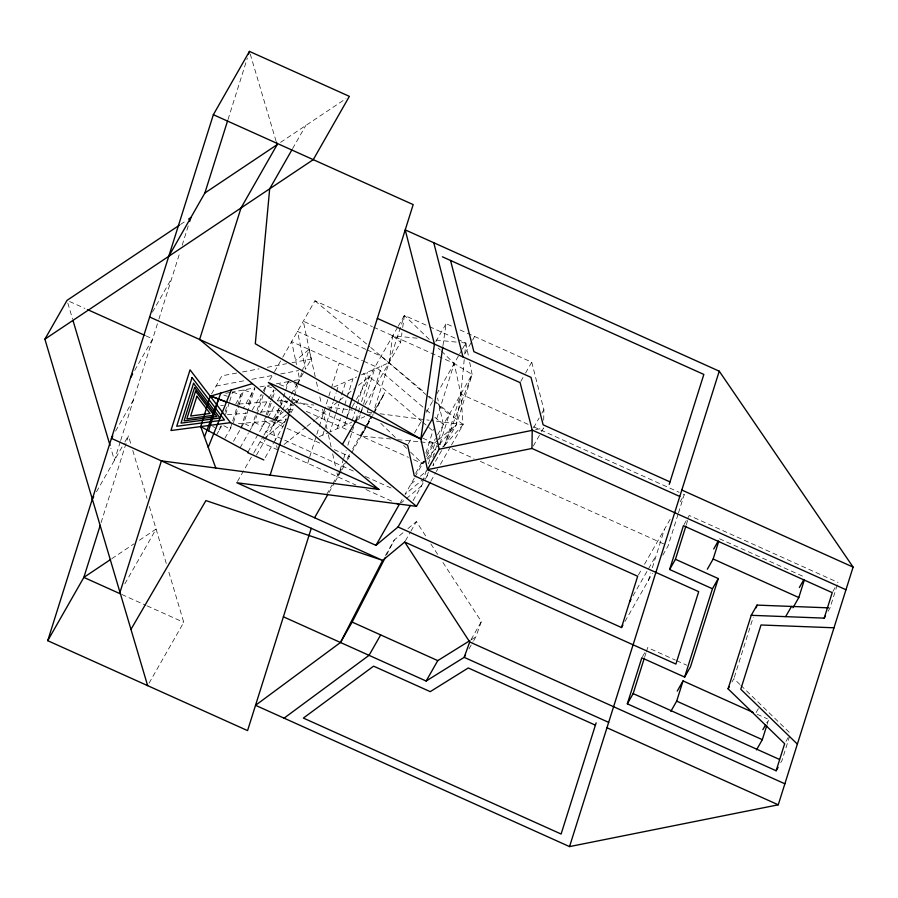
<?xml version="1.0" encoding="UTF-8"?>
<svg xmlns="http://www.w3.org/2000/svg" width="898" height="898" viewBox="0 0 898 898"><rect width="100%" height="100%" fill="white"/><g stroke="black" fill="none" stroke-linecap="round" stroke-linejoin="round"><path stroke-width="0.67" stroke-dasharray="4.49 3.37" d="M543.717 420.174L543.885 409.679L531.739 362.208L458.508 329.252M464.221 359.582L460.854 394.076L456.263 424.9L442.557 448.921M464.76 354.059L465.849 343.025L458.317 339.635M417.11 338.198L392.74 335.796L389.002 362.725L374.039 410.229M365.026 404.762L400.643 342.306L401.956 332.877M402.708 327.489L404.392 315.378L428.223 326.097M372.816 415.651L373.018 414.259M442.939 345.685L446.093 323.673L453.535 327.018M120.265 441.816L114.45 460.281L110.858 448.192M120.68 440.491L158.486 320.429M158.901 319.104L180.094 251.822M182.171 245.221L188.816 224.107M101.081 522.625L128.425 435.788L131.187 445.116M228.002 119.535L247.354 58.078M220.594 426.034L219.348 429.974L215.98 428.155M225.14 411.598L227.205 405.032M225.566 414.371L229.293 402.551M229.708 401.238L232.593 392.044L254.493 387.914M233.458 422.7L238.823 405.671M239.238 404.358L243.773 389.957L252.035 392.965L247.5 407.344M240.922 428.256L245.861 412.575M241.495 427.235L243.829 423.16L254.942 387.857L243.291 408.276M255.391 415.662L251.698 427.403L243.829 423.16M257.041 410.442L261.969 394.783M248.959 432.207L254.605 422.296L256.66 415.774M257.075 414.472L266.111 385.77L274.373 388.778M265.763 416.122L262.485 426.55L254.605 422.296M266.167 414.82L273.957 390.08M247.927 452.064L265.393 421.443L267.032 416.234M267.447 414.932L272.363 399.296M272.779 397.994L275.237 390.181M274.496 421.791L273.261 425.686L265.393 421.443M274.9 420.489L278.582 408.781M280.221 403.584L282.264 397.084M276.18 420.578L279.446 410.184M281.085 404.976L283.139 398.476M283.543 397.174L285.182 391.977M285.586 390.675L288.46 381.571L296.71 384.591L294.634 391.191M284.655 422.891L287.147 414.966M287.562 413.641L290.896 403.079M291.311 401.754L292.973 396.478M289.336 412.182L291.704 404.639M292.108 403.382L297.642 385.77M298.046 384.512L301.683 372.962M302.098 371.649L309.08 349.468L295.633 360.547M307.688 463.323L309.35 458.047M309.765 456.734L318.913 427.695M319.329 426.382L328.466 397.354M328.881 396.029L330.958 389.44M331.373 388.116L339.264 363.05M322.786 435.081L324.032 431.119M324.447 429.805L329.847 412.653M330.262 411.329L333.169 402.091M333.596 400.777L336.088 392.864M336.503 391.539L338.58 384.939M335.392 414.753L329.993 431.904L351.601 422.386M335.807 413.439L338.714 404.201M339.13 402.876L341.206 396.287M341.622 394.963L345.775 381.773M337.199 428.739L340.522 418.176M342.183 412.9L344.26 406.3M344.675 404.987L346.751 398.386M347.167 397.073L352.981 378.597M344.394 425.562L346.056 420.286M346.471 418.962L349.805 408.41M352.016 421.072L354.923 411.834M355.339 410.509L357 405.234M357.415 403.92L367.394 372.243M339.545 471.63L337.873 476.905L336.963 472.842M339.96 470.305L343.283 459.754M343.698 458.44L346.19 450.515M347.852 445.24L353.666 426.763M355.743 420.174L357.819 413.574M358.235 412.249L359.896 406.974M361.557 401.698L369.448 376.632L363.162 373.793M358.807 419.209L374.589 369.078M367.26 412.081L381.796 365.901M413.585 459.653L422.531 463.682L423.373 461.022M425.899 453.041L433.453 429.098M373.613 327.186L454.197 363.443L435.979 421.117L463.065 424.675L460.854 394.076L454.197 363.443L441.244 350.938M428.391 471.989L427.145 475.951L423.991 478.567M432.959 457.486L436.697 445.61M438.774 439.021L443.343 424.507L437.595 398.039M439.391 444.286L456.263 424.9L472.135 374.477L469.676 362.163M648.3 580.591L650.724 572.89M652.341 567.761L664.453 529.304M678.046 514.318L668.101 545.872L661.961 556.648M678.45 513.005L684.254 494.585L680.426 492.867M644.742 656.808L645.988 652.868M646.403 651.555L647.638 647.615L675.352 660.075M686.319 524.78L688.407 518.135M734.317 677.294L753.254 617.139M767.094 724.495L768.688 719.444L766.746 722.845M789.668 736.091L781.967 760.55L780.025 763.962M837.25 584.98L830.033 607.912L828.091 611.314M426.314 470.384L421.319 486.155L401.339 502.768M428.391 463.817L435.474 441.479M433.801 463.11L432.959 465.736L441.872 450.123M440.042 443.399L449.202 414.494L434.306 401.743M442.512 447.069L444.611 445.318L460.854 394.076L528.507 424.518M429.3 339.41L404.392 315.378L389.002 362.725L361.389 374.893M473.762 640.532L475.817 636.929L481.35 621.562L441.591 560.431M420.657 441.928L434.183 443.264L444.611 445.318L472.135 374.477L454.197 363.443M386.611 554.919L394.278 539.99L403.741 532.121M390.911 438.999L361.176 436.069L366.238 426.303M366.878 425.08L370.672 417.75M374.084 413.215L384.86 392.448L374.578 410.465M361.176 436.069L366.44 426.382M367.091 425.169L371.693 416.683M373.669 413.046L384.86 392.448M152.413 312.156L171.776 278.212M134.689 370.425L152.671 338.905L146.284 336.02M115.584 431.107L133.555 399.588M96.468 491.801L124.261 443.084M124.957 441.872L128.425 435.788M292.591 148.63L305.791 125.507M211.546 393.964L221.907 375.824L237.027 372.984M124.844 583.846L156.084 529.068L138.606 540.764M216.44 435.081L221.683 425.888M235.68 404.134L243.773 389.957M224.96 438.19L232.47 425.035M233.525 441.221L240.249 429.435M252.237 410.083L261.15 394.469M263.204 390.866L266.111 385.77M269.726 380.056L273.834 372.85M274.519 371.649L282.051 358.437M282.735 357.236L314.94 300.785L372.333 326.614M240.058 447.821L248.275 433.408M260.51 413.08L268.132 399.711M268.828 398.499L273.677 389.99M268.075 417.312L274.799 405.526M277.482 400.822L280.838 394.929M288.46 381.571L285.542 386.679L277.28 383.671M237.465 481.53L253.225 453.917M253.91 452.715L263.305 436.226M263.956 435.092L271.712 421.488L285.744 427.796M273.778 417.884L279.256 408.276M279.94 407.075L283.364 401.069L287.506 401.608M256.469 455.14L265.202 439.818M265.875 438.651L275.596 421.6M276.337 420.32L281.77 410.79M282.455 409.6L287.203 401.26M287.888 400.07L290.604 395.311M291.278 394.11L296.71 384.591M297.294 383.569L304.153 371.536M365.789 349.322L303.288 321.203L311.269 359.065L305.455 369.269L297.474 331.407L362.523 360.682M265.213 457.565L273.374 443.264M274.047 442.074L284.239 424.215L277.325 421.106M290.84 412.923L294.073 407.243M296.666 402.708L298.607 399.307L293.04 399.745M149.034 683.21L183.753 622.348L168.252 570.107M346.841 416.268L351.646 407.86M352.33 406.659L355.754 400.654M356.439 399.453L397.545 327.388M398.229 326.187L404.392 315.378M356.113 420.376L364.341 405.963M326.625 494.54L332.103 484.931M332.788 483.73L338.277 474.122M338.961 472.92L344.439 463.312M347.178 458.508L349.917 453.703M352.656 448.899L370.47 417.671M328.971 492.519L334.449 482.911M335.134 481.71L341.117 471.237M341.756 470.103L346.931 461.022M347.582 459.888L350.894 454.085M351.578 452.884L366.653 426.46M367.338 425.259L372.131 416.852M435.811 341.689L446.093 323.673M408.309 443.893L411.767 437.82M414.539 432.959L422.172 419.591M426.326 412.294L433.263 400.149M436.731 394.065L458.99 355.036M459.675 353.834L461.729 350.231M462.414 349.03L465.849 343.025L461.785 342.621M465.052 353.329L471.899 341.319M472.584 340.118L474.638 336.514M415.628 473.347L423.171 460.135M426.595 454.13L435.496 438.516M437.551 434.913L472.494 373.658M399.891 503.385L403.123 497.705M414.315 478.095L405.065 494.304L422.936 479.442M414.999 476.894L423.901 461.28M426.64 456.476L434.183 443.264L437.337 440.637M413.102 500.568L424.552 480.486M425.203 479.352L429.087 472.539M385.377 555.604L394.278 539.99M430.86 481.126L435.653 472.718M436.338 471.517L437.708 469.115M440.447 464.311L450.729 446.295M451.413 445.094L463.065 424.675L434.419 400.71M405.391 540.843L410.184 532.435M410.869 531.234L416.358 521.626L427.055 538.093M520.773 381.426L524.881 374.219M525.566 373.018L531.739 362.208M533.614 427.695L539.092 418.086M541.831 413.282L543.885 409.679M533.322 446.048L540.854 432.836M541.539 431.635L543.593 428.032L535.354 429.704M471.08 639.578L481.35 621.562M468.958 648.94L473.078 641.733M638.355 575.057L641.789 569.04M644.54 564.225L671.277 517.327M680.156 501.769L684.254 494.585M633.023 595.879L656.382 554.942M624.952 621.528L652.397 573.407M684.063 524.555L689.237 515.486L838.047 582.432M642.463 656.685L646.347 649.883M731.949 682.031L733.89 678.63L739.84 684.399M756.138 712.541L758.731 708.006M832.873 591.513L836.756 584.699M785.952 741.456L789.185 735.776M410.599 452.154L422.531 463.682L426.079 459.596M426.977 458.575L438.505 445.307M444.611 445.318L463.065 424.675M438.381 439.762L456.263 424.9M422.531 463.682L426.741 460.18M427.796 459.305L434.093 454.062M410.891 484.101L416.144 479.723M420.354 476.232L426.662 470.979M407.939 528.619L416.358 521.626M273.868 419.703L283.543 411.722M284.621 410.835L292.153 404.628M293.231 403.741L298.607 399.307M286.327 414.842L265.898 431.691L355.204 471.877M287.405 413.956L292.782 409.522L287.214 409.959M284.891 421.431L260.072 441.906L355.776 484.965M284.071 444.521L305.96 427.111M307.06 426.247L314.727 420.152M315.815 419.276L343.182 397.522M347.56 394.031L354.126 388.812M358.504 385.332L369.448 376.632L421.589 421.252M280.558 142.378L345.932 98.657M180.476 224.489L186.256 220.616M111.801 558.691L133.948 543.874M471.057 639.892L475.817 636.929M333.775 387.06L356.585 377.003M319.183 436.664L328.791 432.443M354.003 421.33L364.812 416.571M367.203 415.516L373.209 412.867L364.914 411.778M242.527 371.952L259.028 368.865M267.278 367.316L286.529 363.701M292.03 362.669L311.269 359.065M216.081 386.028L244.952 380.617M251.833 379.326L275.203 374.949M280.704 373.916L298.574 370.56M225.768 393.29L231.246 392.258M259.96 386.892L269.535 385.107M276.382 383.828L288.685 381.527M294.151 380.505L299.629 379.484L297.631 370.021M220.695 405.503L223.479 405.279M238.778 404.066L270.781 401.518M277.729 400.968L286.08 400.306M227.396 414.719L249.655 412.945M260.779 412.059L280.255 410.509M238.441 423.587L274.822 420.691M277.527 420.477L286.956 419.725M436.058 340.073L456.364 342.082M397.679 439.672L419.31 441.794M295.801 402.697L313.772 405.054M327.602 406.873L352.476 410.139M380.034 413.765L429.154 420.219M232.593 392.044L240.855 395.064L230.135 429.121L223.389 425.472M223.793 395.008L227.329 396.299M429.48 326.659L457.06 339.074M367.069 349.894L381.1 356.214L425.787 394.458M533.614 426.808L679.146 492.295M363.791 361.254L375.274 366.418L425.259 409.084M358.134 371.536L291.648 341.622L296.497 364.61M719.534 538.778L805.169 577.302M452.278 448.764L473.987 458.541M480.374 461.404L665.553 544.727M422.677 438.089L434.183 443.264M293.287 399.599L351.152 425.641M69.584 301.515L84.928 308.418M283.364 401.069L293.567 405.66M306.319 411.396L348.413 430.333M349.692 430.905L408.467 457.351M287.023 428.368L321.462 443.859M334.213 449.606L349.524 456.487M365.43 476.479L391 487.984M366.002 489.567L392.853 501.645M676.609 660.647L686.678 665.182M757.182 714.269L767.408 718.86M121.78 594.465L145.813 605.286M147.07 605.847L183.753 622.348M212.613 426.337L214.858 427.549M392.74 335.796L400.643 342.306M314.94 300.785L369.684 346.572M370.751 347.47L424.911 392.763M429.132 396.299L433.352 399.823M426.326 409.982L430.58 413.619M434.834 417.244L443.343 424.507M426.853 395.367L433.24 400.834M422.655 422.161L433.296 431.264M438.258 348.054L440.256 349.984M380.774 423.34L395.681 437.741M403.64 445.43L406.626 448.315M740.839 685.365L790.476 733.509M430.883 543.964L437.764 554.549M250.25 54.06L275.933 140.683M132.769 450.437L147.003 498.412M149.371 506.416L166.669 564.763M67.821 303.053L72.603 319.183M309.08 349.468L315.209 376.576M316.433 381.998L318.274 390.136M319.8 396.916L321.338 403.696M322.562 409.118L327.153 429.457M328.376 434.879L331.137 447.081M332.675 453.86L335.729 467.42M273.508 430.816L275.506 440.278M276.651 445.689L277.224 448.394M465.849 343.025L468.576 356.697"/><path stroke-width="1.35" d="M845.972 589.739L531.953 448.45L532.233 430.097L520.088 382.627L377.351 318.397M340.488 642.497L382.627 560.408L404.706 542.044L675.902 664.071L698.7 591.67L427.504 469.654L420.848 439.021L434.441 344.091L405.223 229.888L719.242 371.177L853.1 567.098L778.252 804.81L569.545 846.601L255.526 705.312L340.488 642.497L352.139 622.078L385.343 557.4M531.953 448.45L427.504 469.654L439.144 449.236L432.499 418.603L442.748 347.066M311.258 528.293L247.567 730.602L47.729 640.689L213.354 114.697L249.453 51.399L349.367 96.355L313.267 159.653L44.9 339.163L147.642 685.645M189.646 221.469L190.892 217.518L188.58 219.067M100.239 525.296L83.84 577.403L47.729 640.689M168.757 256.312L204.867 193.014L227.576 120.871M248.611 54.071L249.453 51.399M119.984 592.366L161.393 460.865L378.9 489.444L199.614 339.478L241.012 207.977L277.123 144.679L276.326 142.019M215.767 468.004L200.703 426.584L210.255 396.243L252.405 383.637M208.572 430.827L218.517 399.251M270.141 475.154L289.257 414.461M349.479 406.906L413.181 204.609L213.354 114.697M416.47 506.349L236.78 482.731L375.948 545.355L398.027 526.991L621.517 627.545L637.67 576.258L414.259 475.749L407.613 445.116L268.356 382.458L416.47 506.349L430.176 482.327M669.235 484.37L703.841 374.432L442.377 256.794M596.126 722.868L561.115 834.029L303.378 718.074L373.579 666.159L430.232 691.651L468.262 667.966L595.396 725.169M569.545 846.601L719.242 371.177M778.083 767.363L776.141 770.765L627.332 703.808L641.812 657.819L684.635 677.081L690.461 666.877L718.265 578.559L675.453 559.297L685.892 526.105M684.635 677.081L712.451 588.762L669.627 569.5L683.423 525.689L832.233 592.646L824.207 618.127L751.222 615.31L728.076 688.833L784.661 743.724L776.141 770.765M627.332 703.808L633.157 693.604L644.326 658.122M707.343 569.209L713.158 559.005L718.737 541.303M670.851 711.351L676.677 701.136L683.041 680.909L753.343 712.541M756.206 607.778L757.048 605.106L828.652 607.856M792.979 607.744L798.805 597.54L804.372 579.839M756.498 749.875L762.312 739.671L766.701 725.764M404.706 542.044L469.71 641.98L464.165 657.347L426.135 681.032L283.398 616.803M204.463 436.944L220.796 393.088M208.235 447.294L231.325 389.934M44.9 339.163L67.024 300.37L179.319 225.263M130.547 377.699L132.612 374.062M112.811 435.968L111.431 438.392L382.627 560.408L205.923 500.568L130.962 629.375M92.326 499.075L93.706 496.65M291.906 149.854L269.681 188.804L255.301 343.754L420.848 439.021L432.499 418.603M342.419 444.398L356.113 420.376M314.581 517.742L327.602 494.921M375.948 545.355L399.24 504.519L396.68 503.363M398.027 526.991L410.352 505.372M380.685 634.92L369.033 655.338L284.071 718.164M426.135 681.032L437.775 660.614L469.867 640.633M465.534 654.945L464.165 657.347L608.664 722.362M629.588 601.907L630.968 599.494M621.517 627.545L622.898 625.143M669.627 569.5L675.453 559.297M713.708 548.981L718.232 541.045M712.451 588.762L718.265 578.559M677.227 691.112L683.041 680.909M751.222 615.31L757.048 605.106M728.076 688.833L729.367 686.566M799.355 587.516L803.878 579.569M785.66 616.634L791.486 606.431M824.207 618.127L825.498 615.86M762.862 729.647L765.455 725.113M204.867 193.014L277.123 144.679M110.645 559.465L83.84 577.403L120.512 593.904M439.144 449.236L532.604 430.265M230.46 422.655L170.946 430.524L190.05 369.83L230.46 422.655L378.9 489.444M833.995 627.792L761.01 624.986L740.771 689.237L797.368 744.116M226.419 402.124L210.727 396.097L276.337 420.32M670.009 481.9L543.133 424.821L530.987 377.34L473.886 351.657L450.549 260.476M681.818 490.039L853.1 567.098M532.233 430.097L679.786 496.482M713.158 559.005L798.805 597.54M149.652 317.005L420.848 439.021M87.476 309.574L145.005 335.448M247.725 452.682L263.855 459.944M676.677 701.136L762.312 739.671M633.157 693.604L779.419 759.405M469.71 641.98L784.874 783.786M606.969 727.75L778.252 804.81M352.139 622.078L437.775 660.614M200.703 426.584L247.927 452.064M73.007 320.53L110.061 445.498M433.768 242.741L462.998 356.933M192.06 377.564L176.726 426.269L224.478 419.961L192.06 377.564M193.541 383.323L181.014 423.115L220.032 417.963L193.541 383.323M194.608 387.453L184.09 420.859L216.856 416.526L194.608 387.453M195.573 391.146L186.851 418.838L214.005 415.246L195.573 391.146M196.898 396.276L190.679 416.021L210.042 413.462L196.898 396.276"/></g></svg>
